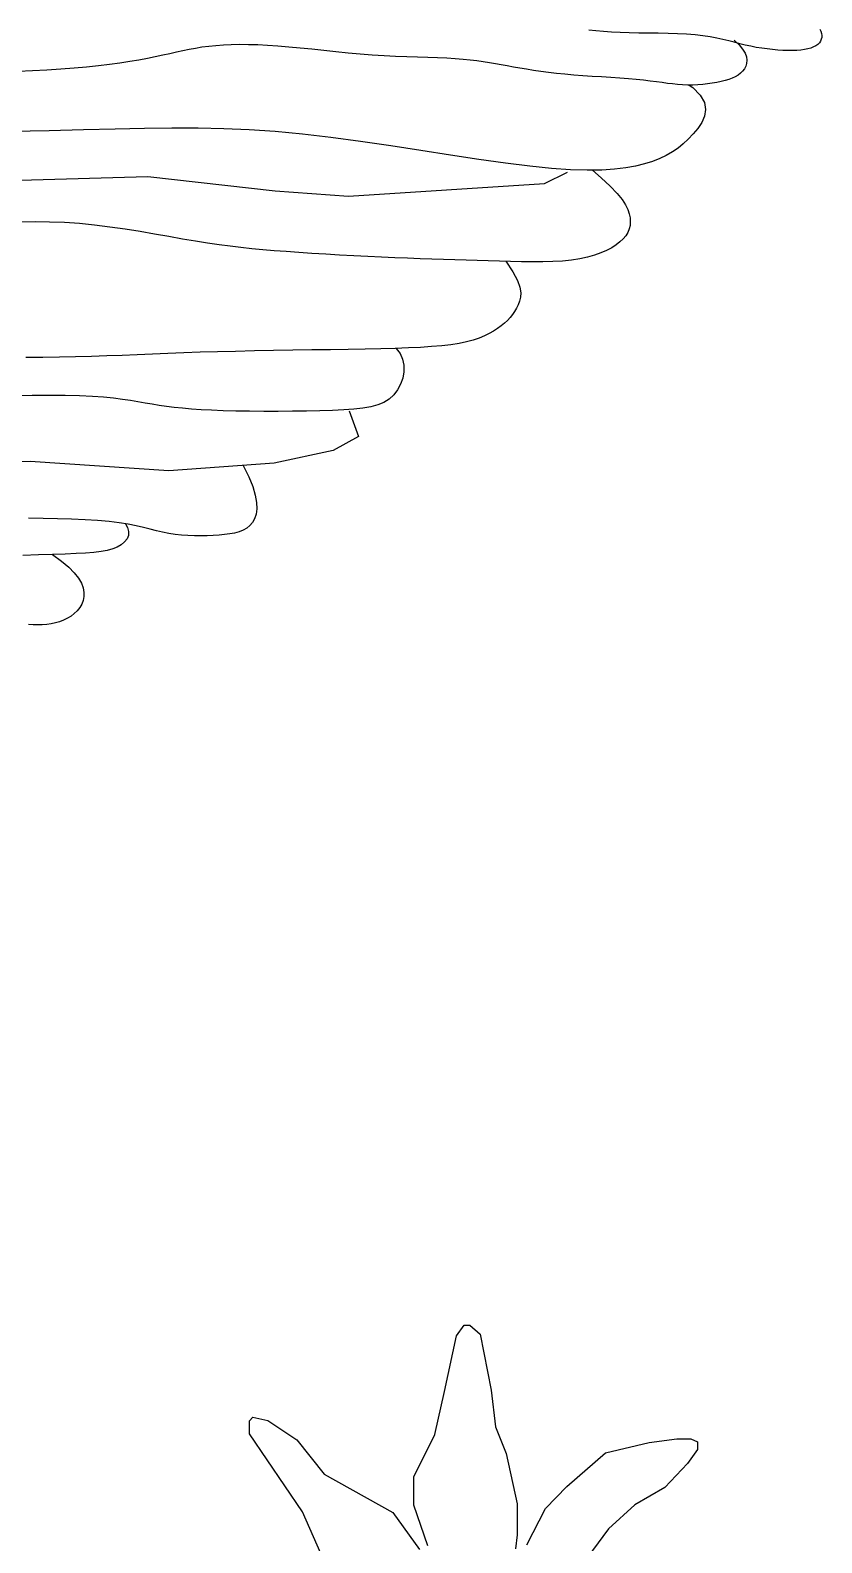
# Model space of a CAD drawing. Header units: millimetres. Extents: x 0 to 687901, y 0 to 346525.
# Drawn here: x 15542.23 to 15567.16, y 33517.1 to 33564.7 of the extents above; entities that cross this region are included whole.
import ezdxf

# ---------------------------------------------------------------- set-up
doc = ezdxf.new("R2010")
doc.units = ezdxf.units.MM
doc.layers.add('ARQ_Texto', color=7, linetype='Continuous')
doc.layers.add('ARQ_Vista 01', color=1, linetype='Continuous')

# ---------------------------------------------------------------- blocks, each defined once
blk = doc.blocks.new('BRASÃO ESTADO PARANÁ')
at = {"layer": 'ARQ_Vista 01'}
for points in [[(3442.087, -30982.94), (3442.137, -30983.039), (3442.171, -30983.137), (3442.186, -30983.234), (3442.185, -30983.329), (3442.165, -30983.42), (3442.128, -30983.507), (3442.073, -30983.587), (3441.999, -30983.662), (3441.907, -30983.728), (3441.797, -30983.786), (3441.669, -30983.835), (3441.524, -30983.875), (3441.362, -30983.907), (3441.186, -30983.931), (3440.994, -30983.946), (3440.788, -30983.954), (3440.57, -30983.954), (3440.339, -30983.947), (3440.098, -30983.932), (3439.848, -30983.91), (3439.592, -30983.881), (3439.332, -30983.845), (3439.07, -30983.802), (3438.807, -30983.751), (3438.546, -30983.694), (3438.287, -30983.631), (3438.027, -30983.564), (3437.761, -30983.495), (3437.484, -30983.426), (3437.191, -30983.36), (3436.878, -30983.3), (3436.538, -30983.248), (3436.168, -30983.205), (3435.764, -30983.175), (3435.332, -30983.155), (3434.88, -30983.143), (3434.416, -30983.135), (3433.949, -30983.13), (3433.484, -30983.125), (3433.031, -30983.116), (3432.598, -30983.102), (3432.19, -30983.081), (3431.808, -30983.054), (3431.452, -30983.02), (3431.119, -30982.983)], [(3438.028, -30983.465), (3438.257, -30983.683), (3438.425, -30983.887), (3438.539, -30984.077), (3438.605, -30984.254), (3438.628, -30984.417), (3438.615, -30984.567), (3438.573, -30984.704), (3438.507, -30984.827), (3438.423, -30984.938), (3438.323, -30985.036), (3438.206, -30985.124), (3438.073, -30985.202), (3437.926, -30985.271), (3437.764, -30985.331), (3437.587, -30985.385), (3437.397, -30985.433), (3437.194, -30985.475), (3436.98, -30985.512), (3436.757, -30985.543), (3436.526, -30985.567), (3436.291, -30985.584), (3436.052, -30985.593), (3435.812, -30985.594), (3435.573, -30985.586), (3435.336, -30985.569), (3435.097, -30985.544), (3434.852, -30985.514), (3434.596, -30985.479), (3434.324, -30985.441), (3434.033, -30985.402), (3433.716, -30985.363), (3433.37, -30985.327), (3432.992, -30985.294), (3432.586, -30985.264), (3432.161, -30985.236), (3431.722, -30985.208), (3431.277, -30985.18), (3430.833, -30985.15), (3430.396, -30985.118), (3429.974, -30985.082), (3429.573, -30985.041), (3429.191, -30984.997), (3428.828, -30984.949), (3428.481, -30984.899), (3428.151, -30984.846), (3427.834, -30984.793), (3427.529, -30984.739), (3427.235, -30984.686), (3426.95, -30984.633), (3426.669, -30984.582), (3426.387, -30984.533), (3426.097, -30984.488), (3425.795, -30984.445), (3425.475, -30984.407), (3425.132, -30984.374), (3424.76, -30984.346), (3424.356, -30984.324), (3423.921, -30984.306), (3423.457, -30984.29), (3422.968, -30984.274), (3422.457, -30984.256), (3421.926, -30984.234), (3421.379, -30984.206), (3420.817, -30984.17), (3420.246, -30984.125), (3419.668, -30984.072), (3419.089, -30984.015), (3418.513, -30983.955), (3417.944, -30983.895), (3417.388, -30983.838), (3416.85, -30983.787), (3416.333, -30983.744), (3415.841, -30983.711), (3415.375, -30983.689), (3414.933, -30983.677), (3414.514, -30983.674), (3414.117, -30983.681), (3413.741, -30983.698), (3413.384, -30983.723), (3413.046, -30983.758), (3412.725, -30983.8), (3412.416, -30983.851), (3412.113, -30983.907), (3411.811, -30983.97), (3411.505, -30984.037), (3411.189, -30984.107), (3410.858, -30984.181), (3410.506, -30984.256), (3410.129, -30984.331), (3409.724, -30984.407), (3409.29, -30984.481), (3408.827, -30984.553), (3408.331, -30984.622), (3407.803, -30984.686), (3407.24, -30984.746), (3406.642, -30984.799), (3406.008, -30984.845), (3405.348, -30984.887), (3404.67, -30984.924), (3403.983, -30984.958)], [(3435.884, -30985.594), (3436.054, -30985.71), (3436.41, -30986.07), (3436.604, -30986.417), (3436.663, -30986.751), (3436.613, -30987.07), (3436.48, -30987.372), (3436.29, -30987.655), (3436.07, -30987.919), (3435.841, -30988.162), (3435.604, -30988.385), (3435.354, -30988.588), (3435.086, -30988.772), (3434.797, -30988.939), (3434.482, -30989.089), (3434.137, -30989.223), (3433.758, -30989.342), (3433.338, -30989.446), (3432.868, -30989.532), (3432.334, -30989.597), (3431.726, -30989.636), (3431.03, -30989.645), (3430.236, -30989.62), (3429.331, -30989.557), (3428.302, -30989.454), (3427.145, -30989.307), (3425.88, -30989.126), (3424.533, -30988.921), (3423.13, -30988.703), (3421.699, -30988.484), (3420.266, -30988.274), (3418.857, -30988.084), (3417.499, -30987.925), (3416.21, -30987.806), (3414.972, -30987.723), (3413.757, -30987.673), (3412.539, -30987.649), (3411.292, -30987.648), (3409.987, -30987.664), (3408.598, -30987.691), (3407.098, -30987.726), (3405.46, -30987.764), (3403.657, -30987.804)], [(3431.284, -30989.641), (3431.701, -30990), (3432.132, -30990.402), (3432.457, -30990.744), (3432.694, -30991.036), (3432.858, -30991.288), (3432.966, -30991.51), (3433.032, -30991.713), (3433.071, -30991.905), (3433.084, -30992.088), (3433.071, -30992.264), (3433.031, -30992.432), (3432.965, -30992.594), (3432.87, -30992.75), (3432.747, -30992.9), (3432.595, -30993.047), (3432.413, -30993.189), (3432.202, -30993.325), (3431.96, -30993.454), (3431.688, -30993.573), (3431.385, -30993.68), (3431.051, -30993.774), (3430.686, -30993.853), (3430.288, -30993.914), (3429.86, -30993.956), (3429.404, -30993.982), (3428.925, -30993.995), (3428.427, -30993.995), (3427.914, -30993.988), (3427.392, -30993.974), (3426.864, -30993.957), (3426.335, -30993.939), (3425.808, -30993.923), (3425.28, -30993.908), (3424.748, -30993.893), (3424.207, -30993.879), (3423.655, -30993.863), (3423.088, -30993.845), (3422.501, -30993.825), (3421.89, -30993.802), (3421.255, -30993.774), (3420.601, -30993.743), (3419.936, -30993.709), (3419.267, -30993.672), (3418.604, -30993.633), (3417.953, -30993.592), (3417.323, -30993.55), (3416.722, -30993.508), (3416.154, -30993.464), (3415.614, -30993.419), (3415.091, -30993.37), (3414.577, -30993.316), (3414.061, -30993.255), (3413.534, -30993.185), (3412.987, -30993.105), (3412.41, -30993.013), (3411.796, -30992.909), (3411.149, -30992.795), (3410.474, -30992.676), (3409.778, -30992.558), (3409.067, -30992.445), (3408.346, -30992.34), (3407.621, -30992.25), (3406.899, -30992.178), (3406.185, -30992.129), (3405.481, -30992.101), (3404.788, -30992.095), (3404.109, -30992.108)], [(3387.99, -30989.866), (3390.162, -30990.802), (3393.453, -30990.81), (3398.182, -30990.379), (3404.06, -30990.115), (3410.143, -30989.945), (3416.198, -30990.623), (3419.697, -30990.874), (3429.009, -30990.265), (3430.093, -30989.737)], [(3427.172, -30993.965), (3427.505, -30994.47), (3427.719, -30994.875), (3427.836, -30995.199), (3427.877, -30995.458), (3427.864, -30995.672), (3427.816, -30995.858), (3427.752, -30996.031), (3427.676, -30996.194), (3427.587, -30996.349), (3427.484, -30996.497), (3427.369, -30996.638), (3427.24, -30996.774), (3427.098, -30996.905), (3426.943, -30997.033), (3426.774, -30997.159), (3426.588, -30997.281), (3426.382, -30997.398), (3426.154, -30997.509), (3425.899, -30997.613), (3425.614, -30997.708), (3425.297, -30997.793), (3424.944, -30997.868), (3424.552, -30997.93), (3424.119, -30997.981), (3423.64, -30998.023), (3423.115, -30998.057), (3422.539, -30998.084), (3421.91, -30998.106), (3421.226, -30998.124), (3420.483, -30998.139), (3419.681, -30998.154), (3418.832, -30998.167), (3417.947, -30998.181), (3417.041, -30998.195), (3416.127, -30998.21), (3415.217, -30998.227), (3414.325, -30998.246), (3413.464, -30998.267), (3412.643, -30998.292), (3411.859, -30998.319), (3411.103, -30998.348), (3410.368, -30998.378), (3409.645, -30998.408), (3408.926, -30998.437), (3408.203, -30998.464), (3407.469, -30998.489), (3406.717, -30998.51), (3405.947, -30998.527), (3405.16, -30998.539), (3404.357, -30998.544)], [(3421.95, -30998.105), (3422.138, -30998.342), (3422.259, -30998.613), (3422.317, -30998.907), (3422.317, -30999.211), (3422.265, -30999.516), (3422.165, -30999.81), (3422.023, -31000.081), (3421.842, -31000.318), (3421.627, -31000.514), (3421.376, -31000.669), (3421.085, -31000.79), (3420.752, -31000.881), (3420.372, -31000.947), (3419.944, -31000.995), (3419.462, -31001.028), (3418.925, -31001.051), (3418.332, -31001.07), (3417.695, -31001.085), (3417.026, -31001.095), (3416.342, -31001.1), (3415.657, -31001.1), (3414.984, -31001.095), (3414.338, -31001.085), (3413.734, -31001.069), (3413.182, -31001.047), (3412.679, -31001.02), (3412.22, -31000.987), (3411.798, -31000.95), (3411.406, -31000.908), (3411.039, -31000.862), (3410.69, -31000.811), (3410.352, -31000.757), (3410.02, -31000.7), (3409.681, -31000.641), (3409.326, -31000.583), (3408.943, -31000.527), (3408.52, -31000.476), (3408.047, -31000.43), (3407.513, -31000.393), (3406.905, -31000.367), (3406.218, -31000.351), (3405.46, -31000.347), (3404.645, -31000.351), (3403.787, -31000.362)], [(3419.714, -31001.077), (3420.17, -31002.291), (3418.953, -31002.962), (3416.161, -31003.563), (3411.155, -31003.928), (3404.552, -31003.476), (3393.387, -31003.601), (3383.772, -31003.833), (3379.093, -31003.926), (3377.211, -31003.53), (3376.418, -31002.742)], [(3414.686, -31003.671), (3414.947, -31004.206), (3415.135, -31004.674), (3415.257, -31005.08), (3415.32, -31005.43), (3415.331, -31005.729), (3415.298, -31005.982), (3415.226, -31006.195), (3415.125, -31006.373), (3414.998, -31006.521), (3414.849, -31006.642), (3414.678, -31006.74), (3414.487, -31006.817), (3414.276, -31006.876), (3414.047, -31006.921), (3413.801, -31006.954), (3413.538, -31006.979), (3413.26, -31006.997), (3412.969, -31007.01), (3412.67, -31007.015), (3412.365, -31007.012), (3412.057, -31006.999), (3411.748, -31006.976), (3411.444, -31006.942), (3411.146, -31006.896), (3410.855, -31006.837), (3410.565, -31006.769), (3410.265, -31006.694), (3409.948, -31006.616), (3409.603, -31006.537), (3409.221, -31006.462), (3408.793, -31006.393), (3408.31, -31006.333), (3407.765, -31006.286), (3407.168, -31006.25), (3406.529, -31006.223), (3405.859, -31006.203), (3405.171, -31006.189), (3404.475, -31006.178)], [(3409.067, -31006.411), (3409.186, -31006.617), (3409.236, -31006.81), (3409.225, -31006.99), (3409.16, -31007.154), (3409.046, -31007.302), (3408.89, -31007.432), (3408.7, -31007.541), (3408.48, -31007.63), (3408.225, -31007.701), (3407.929, -31007.756), (3407.587, -31007.798), (3407.191, -31007.83), (3406.736, -31007.855), (3406.215, -31007.876), (3405.621, -31007.895), (3404.952, -31007.916), (3404.211, -31007.938)], [(3405.623, -31007.902), (3406.047, -31008.208), (3406.389, -31008.496), (3406.656, -31008.767), (3406.855, -31009.021), (3406.992, -31009.26), (3407.076, -31009.485), (3407.112, -31009.696), (3407.108, -31009.895), (3407.071, -31010.082), (3407.005, -31010.256), (3406.911, -31010.419), (3406.794, -31010.567), (3406.656, -31010.702), (3406.5, -31010.822), (3406.33, -31010.927), (3406.148, -31011.017), (3405.957, -31011.09), (3405.759, -31011.147), (3405.554, -31011.19), (3405.345, -31011.219), (3405.131, -31011.236), (3404.914, -31011.24), (3404.696, -31011.234), (3404.476, -31011.217)], [(3418.379, -31055.352), (3417.496, -31053.387), (3414.988, -31049.677), (3414.988, -31049.061), (3415.134, -31048.89), (3415.848, -31049.037), (3417.231, -31049.963), (3418.531, -31051.594), (3421.803, -31053.417), (3423.067, -31055.175)], [(3423.462, -31054.993), (3422.795, -31053.07), (3422.795, -31051.715), (3423.797, -31049.713), (3424.246, -31047.665), (3424.827, -31045.013), (3425.18, -31044.517), (3425.464, -31044.517), (3425.951, -31044.939), (3426.474, -31047.596), (3426.682, -31049.34), (3427.181, -31050.606), (3427.705, -31052.996), (3427.705, -31054.466), (3427.633, -31055.132)], [(3428.168, -31054.946), (3429.052, -31053.223), (3430.073, -31052.172), (3431.906, -31050.584), (3433.982, -31050.083), (3435.3, -31049.912), (3435.958, -31049.912), (3436.279, -31050.057), (3436.279, -31050.418), (3435.797, -31051.079), (3434.734, -31052.231), (3433.3, -31053.043), (3432.045, -31054.18), (3430.53, -31056.249)]]:
    blk.add_lwpolyline(points, dxfattribs=at)

msp = doc.modelspace()

# ---------------------------------------------------------------- block references
at = {"layer": 'ARQ_Texto', "xscale": 0.6623285758541897, "yscale": 0.662328575970605, "zscale": 0.662328576}
msp.add_blockref('BRASÃO ESTADO PARANÁ', (13287.297, 54085.615), dxfattribs=at)

doc.saveas('drawing.dxf')
